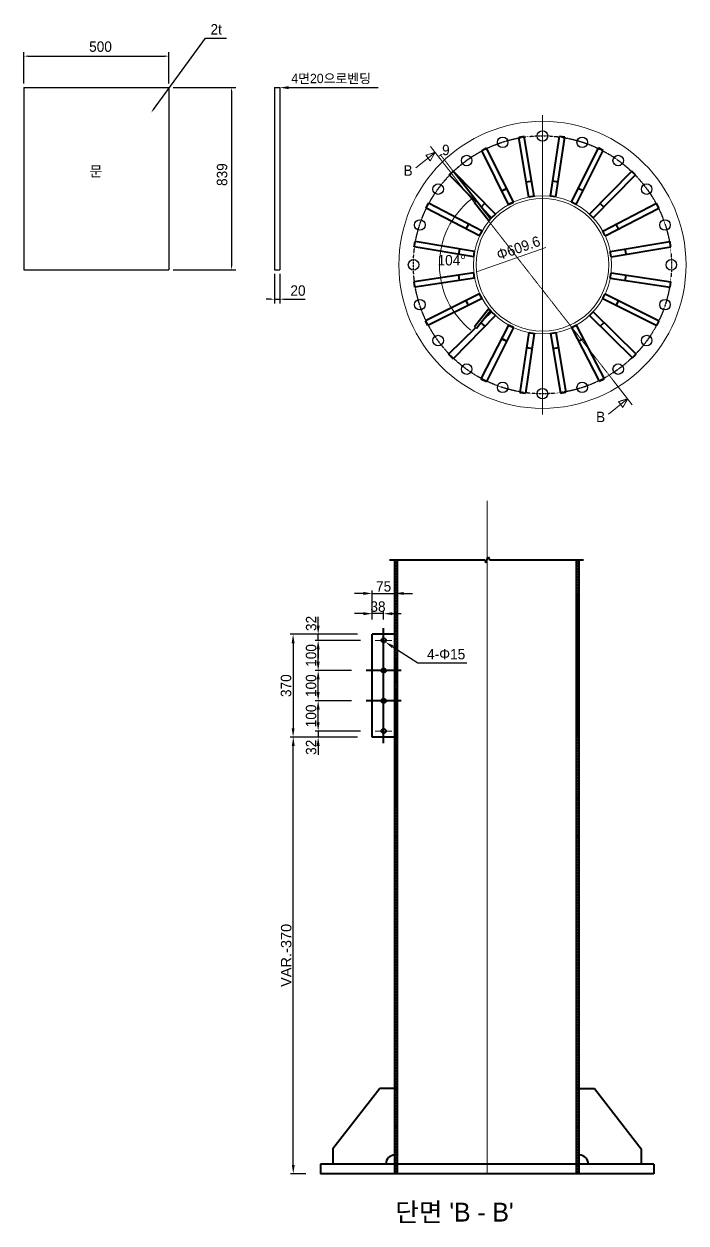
# Model space of a CAD drawing. Header units: millimetres. Extents: x 3937 to 42315, y 4481 to 32107.
# Drawn here: x 28255 to 42315, y 6635 to 32107 of the extents above; entities that cross this region are included whole.
import ezdxf

# ---------------------------------------------------------------- set-up
doc = ezdxf.new("R2010")
doc.units = ezdxf.units.MM
for name, pattern in [('CENTER', [65, 60, -2, 1, -2]), ('DASHED2', [0.375, 0.25, -0.125]), ('HIDDEN', [0.375, 0.25, -0.125]), ('PHANTOM', [2.5, 1.25, -0.25, 0.25, -0.25, 0.25, -0.25])]:
    doc.linetypes.add(name, pattern=pattern)
for name, color, linetype in [('01_cen', 1, 'CENTER'), ('mark', 7, 'Continuous'), ('ZM_3', 7, 'Continuous'), ('루프검지기', 250, 'DASHED2')]:
    doc.layers.add(name, color=color, linetype=linetype)
doc.layers.add('01_dim', color=1, linetype='Continuous', lineweight=15)
doc.styles.add('HY헤드라인M', font='H2GTRE.TTF')
doc.styles.add('굴림', font='H2GTRE.TTF')

msp = doc.modelspace()

# ---------------------------------------------------------------- linework, layer by layer
at = {"color": 7}
for p, q in [((31006, 30294), (32108, 31804)), ((32108, 31804), (32556, 31804)), ((28255, 30843), (28255, 31512)), ((28343, 31424), (31245, 31424)), ((31333, 30843), (31333, 31512)), ((28255, 30755), (31333, 30755)), ((28255, 30755), (28255, 26887)), ((31333, 30755), (31333, 26887)), ((31421, 30755), (32752, 30755)), ((32664, 30667), (32664, 26975)), ((33575, 30755), (33688, 30755)), ((33575, 30755), (33575, 26887)), ((33688, 30755), (33688, 26887)), ((28255, 26887), (31333, 26887)), ((31421, 26887), (32752, 26887)), ((33575, 26887), (33688, 26887)), ((33575, 26799), (33575, 26172)), ((33688, 26799), (33688, 26172)), ((33487, 26260), (33399, 26260)), ((33575, 26260), (33688, 26260)), ((33776, 26260), (34225, 26260)), ((36191, 7887), (39989, 7887))]:
    msp.add_line(p, q, dxfattribs=at)
at = {"color": 7, "linetype": 'Continuous', "lineweight": 40}
for p, q in [((38881, 29716), (38767, 29697)), ((38979, 28431), (38767, 29697)), ((39093, 28450), (38881, 29716)), ((39438, 28449), (39628, 29718)), ((39552, 28432), (39742, 29701)), ((39742, 29701), (39628, 29718)), ((37975, 29421), (38078, 29473)), ((38548, 28272), (37975, 29421)), ((38651, 28324), (38078, 29473)), ((39880, 28324), (40453, 29473)), ((39983, 28272), (40556, 29421)), ((40556, 29421), (40453, 29473)), ((37287, 28904), (37369, 28984)), ((37848, 28332), (37287, 28904)), ((38269, 28069), (37369, 28984)), ((38162, 27967), (37372, 28978)), ((40262, 28069), (41162, 28984)), ((40344, 27988), (41244, 28904)), ((41244, 28904), (41162, 28984)), ((38502, 28610), (38400, 28556)), ((38404, 28560), (38508, 28611)), ((39040, 28766), (38926, 28747)), ((39600, 28749), (39485, 28766)), ((40127, 28560), (40023, 28611)), ((36793, 28198), (36846, 28301)), ((37985, 27708), (36846, 28301)), ((38117, 27931), (37820, 28310)), ((37962, 28217), (38044, 28298)), ((38651, 28325), (38548, 28272)), ((38548, 28272), (38651, 28324)), ((39093, 28450), (38979, 28431)), ((39552, 28432), (39438, 28449)), ((39983, 28272), (39880, 28324)), ((40569, 28217), (40487, 28298)), ((40546, 27708), (41685, 28301)), ((41738, 28198), (41685, 28301)), ((37931, 27606), (36793, 28198)), ((38187, 27988), (37986, 28192)), ((38268, 28070), (38187, 27987)), ((38187, 27988), (38269, 28069)), ((40344, 27988), (40262, 28069)), ((40600, 27606), (41738, 28198)), ((37647, 27754), (37700, 27856)), ((38187, 27987), (38185, 27990)), ((40884, 27754), (40831, 27856)), ((37931, 27606), (37985, 27708)), ((40600, 27606), (40546, 27708)), ((36541, 27375), (36560, 27489)), ((37807, 27163), (36541, 27375)), ((37826, 27277), (36560, 27489)), ((37490, 27216), (37509, 27330)), ((37807, 27163), (37826, 27277)), ((40705, 27277), (41972, 27489)), ((40724, 27163), (40705, 27277)), ((40724, 27163), (41991, 27375)), ((41041, 27216), (41022, 27330)), ((41991, 27375), (41972, 27489)), ((37808, 26818), (36538, 26629)), ((37507, 26657), (37490, 26771)), ((37825, 26704), (37808, 26818)), ((40706, 26704), (40723, 26818)), ((40723, 26818), (41993, 26629)), ((41024, 26657), (41041, 26771)), ((36555, 26514), (36538, 26629)), ((37825, 26704), (36555, 26514)), ((40706, 26704), (41976, 26514)), ((41976, 26514), (41993, 26629)), ((37932, 26376), (36783, 25803)), ((37984, 26273), (36835, 25700)), ((37984, 26273), (37932, 26376)), ((40547, 26273), (40599, 26376)), ((40547, 26273), (41696, 25700)), ((40599, 26376), (41748, 25803)), ((37697, 26130), (37645, 26233)), ((38117, 26051), (37820, 25671)), ((38162, 26015), (37866, 25636)), ((38187, 25994), (38010, 25820)), ((38187, 25994), (38185, 25992)), ((38268, 25912), (38187, 25994)), ((38187, 25994), (38269, 25913)), ((40263, 25912), (40344, 25994)), ((40344, 25994), (41259, 25095)), ((40834, 26130), (40886, 26233)), ((36835, 25700), (36783, 25803)), ((38269, 25913), (37369, 24997)), ((38040, 25687), (37959, 25769)), ((37988, 25739), (38044, 25684)), ((40263, 25912), (41178, 25012)), ((40492, 25687), (40573, 25769)), ((41696, 25700), (41748, 25803)), ((37842, 25654), (37272, 25095)), ((38548, 25710), (37955, 24571)), ((38651, 25658), (38078, 24509)), ((38651, 25657), (38548, 25710)), ((38548, 25709), (38651, 25658)), ((38979, 25550), (38789, 24280)), ((39093, 25533), (38903, 24263)), ((38979, 25550), (39093, 25533)), ((39438, 25532), (39552, 25551)), ((39438, 25532), (39650, 24266)), ((39552, 25551), (39764, 24285)), ((39880, 25657), (39983, 25710)), ((39880, 25657), (40473, 24518)), ((39983, 25710), (40576, 24571)), ((38502, 25372), (38400, 25425)), ((38404, 25422), (38508, 25370)), ((38931, 25233), (39046, 25215)), ((39491, 25215), (39605, 25234)), ((40029, 25372), (40131, 25425)), ((37353, 25012), (37272, 25095)), ((37300, 25065), (37369, 24997)), ((41178, 25012), (41259, 25095)), ((37955, 24570), (38078, 24509)), ((40473, 24518), (40576, 24571)), ((38789, 24280), (38903, 24263)), ((39650, 24266), (39764, 24285)), ((36134, 7682), (36134, 20520))]:
    msp.add_line(p, q, dxfattribs=at)
at = {"color": 7, "lineweight": 0}
for p, q in [((36986, 29379), (36580, 29050)), ((37326, 28943), (37372, 28978)), ((37820, 28310), (37866, 28346)), ((37962, 28217), (37965, 28219)), ((38117, 27931), (38162, 27967)), ((38117, 26051), (38162, 26015)), ((37820, 25671), (37866, 25636)), ((37326, 25039), (37372, 25003)), ((41075, 24144), (40670, 23816))]:
    msp.add_line(p, q, dxfattribs=at)
at = {"color": 7, "linetype": 'PHANTOM', "lineweight": 0}
for p, q in [((36788, 29318), (36986, 29379)), ((36986, 29379), (36883, 29197)), ((37072, 29300), (37088, 29313)), ((37102, 29323), (37116, 29334)), ((37371, 28980), (37102, 29324)), ((37116, 29334), (37134, 29334)), ((37327, 28945), (37058, 29289)), ((37062, 29280), (40954, 24299)), ((40878, 24084), (41075, 24144)), ((41075, 24144), (40973, 23962))]:
    msp.add_line(p, q, dxfattribs=at)
at = {"color": 7, "linetype": 'Continuous', "lineweight": 0}
for p, q in [((36883, 29197), (36788, 29318)), ((37085, 29252), (36886, 29506)), ((40976, 24271), (40778, 24524)), ((41174, 24017), (40976, 24271)), ((40973, 23962), (40878, 24084))]:
    msp.add_line(p, q, dxfattribs=at)
at = {"color": 7, "lineweight": 40}
for p, q in [((36015, 20723), (38042, 20723)), ((36134, 7682), (36134, 20723)), ((36134, 15046), (36134, 20723)), ((36191, 20621), (36134, 20679)), ((36191, 20679), (36148, 20723)), ((36191, 7682), (36191, 20723)), ((36191, 15046), (36191, 20723)), ((38042, 20723), (38066, 20657)), ((38066, 20657), (38114, 20789)), ((38114, 20789), (38138, 20723)), ((38138, 20723), (40139, 20723)), ((39989, 7682), (39989, 20723)), ((39989, 20679), (40033, 20723)), ((39989, 20621), (40047, 20679)), ((40047, 7702), (40047, 20723)), ((36191, 20564), (36134, 20621)), ((36191, 20506), (36134, 20564)), ((36191, 20448), (36134, 20506)), ((36191, 20391), (36134, 20448)), ((36191, 20333), (36134, 20391)), ((39989, 20564), (40047, 20621)), ((39989, 20506), (40047, 20564)), ((39989, 20448), (40047, 20506)), ((39989, 20391), (40047, 20448)), ((39989, 20333), (40047, 20391)), ((36191, 20275), (36134, 20333)), ((36191, 20218), (36134, 20275)), ((36191, 20160), (36134, 20218)), ((36191, 20102), (36134, 20160)), ((39989, 20275), (40047, 20333)), ((39989, 20218), (40047, 20275)), ((39989, 20160), (40047, 20218)), ((39989, 20102), (40047, 20160)), ((36191, 20045), (36134, 20103)), ((36191, 19987), (36134, 20045)), ((36191, 19929), (36134, 19987)), ((36191, 19872), (36134, 19930)), ((36191, 19814), (36134, 19872)), ((39989, 20045), (40047, 20103)), ((39989, 19987), (40047, 20045)), ((39989, 19980), (40047, 20038)), ((39989, 19929), (40047, 19987)), ((39989, 19922), (40047, 19980)), ((39989, 19872), (40047, 19930)), ((39989, 19864), (40047, 19922)), ((39989, 19814), (40047, 19872)), ((36191, 19757), (36134, 19814)), ((36191, 19699), (36134, 19757)), ((36191, 19641), (36134, 19699)), ((36191, 19584), (36134, 19641)), ((39989, 19807), (40047, 19865)), ((39989, 19757), (40047, 19814)), ((39989, 19749), (40047, 19807)), ((39989, 19699), (40047, 19757)), ((39989, 19692), (40047, 19749)), ((39989, 19641), (40047, 19699)), ((39989, 19634), (40047, 19692)), ((39989, 19584), (40047, 19641)), ((39989, 19576), (40047, 19634)), ((36191, 19526), (36134, 19584)), ((36191, 19468), (36134, 19526)), ((36191, 19411), (36134, 19468)), ((36191, 19353), (36134, 19411)), ((39989, 19526), (40047, 19584)), ((39989, 19519), (40047, 19576)), ((39989, 19468), (40047, 19526)), ((39989, 19461), (40047, 19519)), ((39989, 19411), (40047, 19468)), ((39989, 19403), (40047, 19461)), ((39989, 19353), (40047, 19411)), ((39989, 19346), (40047, 19403)), ((35652, 16958), (35652, 19141)), ((36134, 19141), (35652, 19141)), ((36191, 19295), (36134, 19353)), ((36191, 19238), (36134, 19296)), ((36191, 19180), (36134, 19238)), ((36191, 19122), (36134, 19180)), ((36191, 19065), (36134, 19123)), ((39989, 19295), (40047, 19353)), ((39989, 19288), (40047, 19346)), ((39989, 19238), (40047, 19296)), ((39989, 19230), (40047, 19288)), ((39989, 19180), (40047, 19238)), ((39989, 19173), (40047, 19230)), ((39989, 19122), (40047, 19180)), ((39989, 19115), (40047, 19173)), ((39989, 19065), (40047, 19123)), ((39989, 19057), (40047, 19115)), ((36191, 19007), (36134, 19065)), ((36191, 18950), (36134, 19007)), ((36191, 18892), (36134, 18950)), ((36191, 18834), (36134, 18892)), ((39989, 19007), (40047, 19065)), ((39989, 19000), (40047, 19058)), ((39989, 18950), (40047, 19007)), ((39989, 18942), (40047, 19000)), ((39989, 18892), (40047, 18950)), ((39989, 18884), (40047, 18942)), ((39989, 18834), (40047, 18892)), ((39989, 18827), (40047, 18885)), ((36191, 18777), (36134, 18834)), ((36191, 18719), (36134, 18777)), ((36191, 18661), (36134, 18719)), ((36191, 18604), (36134, 18661)), ((36191, 18579), (36134, 18637)), ((36191, 18546), (36134, 18604)), ((39989, 18777), (40047, 18834)), ((39989, 18769), (40047, 18827)), ((39989, 18719), (40047, 18777)), ((39989, 18712), (40047, 18769)), ((39989, 18661), (40047, 18719)), ((39989, 18654), (40047, 18712)), ((39989, 18604), (40047, 18661)), ((39989, 18596), (40047, 18654)), ((39989, 18546), (40047, 18604)), ((39989, 18539), (40047, 18596)), ((36191, 18521), (36134, 18579)), ((36191, 18488), (36134, 18546)), ((36191, 18481), (36134, 18539)), ((36191, 18463), (36134, 18521)), ((36191, 18431), (36134, 18489)), ((36191, 18423), (36134, 18481)), ((36191, 18406), (36134, 18464)), ((36191, 18373), (36134, 18431)), ((36191, 18366), (36134, 18423)), ((36191, 18348), (36134, 18406)), ((36191, 18315), (36134, 18373)), ((36191, 18308), (36134, 18366)), ((36191, 18291), (36134, 18348)), ((39989, 18488), (40047, 18546)), ((39989, 18481), (40047, 18539)), ((39989, 18431), (40047, 18489)), ((39989, 18423), (40047, 18481)), ((39989, 18373), (40047, 18431)), ((39989, 18366), (40047, 18423)), ((39989, 18315), (40047, 18373)), ((39989, 18308), (40047, 18366)), ((36191, 18258), (36134, 18316)), ((36191, 18250), (36134, 18308)), ((36191, 18233), (36134, 18291)), ((36191, 18200), (36134, 18258)), ((36191, 18193), (36134, 18251)), ((36191, 18175), (36134, 18233)), ((36191, 18143), (36134, 18200)), ((36191, 18135), (36134, 18193)), ((36191, 18118), (36134, 18175)), ((36191, 18077), (36134, 18135)), ((39989, 18258), (40047, 18316)), ((39989, 18250), (40047, 18308)), ((39989, 18200), (40047, 18258)), ((39989, 18193), (40047, 18251)), ((39989, 18193), (40047, 18251)), ((39989, 18143), (40047, 18200)), ((39989, 18135), (40047, 18193)), ((39989, 18085), (40047, 18143)), ((39989, 18077), (40047, 18135)), ((36191, 18020), (36134, 18078)), ((36191, 17962), (36134, 18020)), ((36191, 17912), (36134, 17970)), ((36191, 17905), (36134, 17962)), ((36191, 17879), (36134, 17937)), ((36191, 17854), (36134, 17912)), ((36191, 17847), (36134, 17905)), ((36191, 17822), (36134, 17879)), ((36191, 17797), (36134, 17854)), ((36191, 17789), (36134, 17847)), ((39989, 18027), (40047, 18085)), ((39989, 18020), (40047, 18078)), ((39989, 17970), (40047, 18027)), ((39989, 17962), (40047, 18020)), ((39989, 17912), (40047, 17970)), ((39989, 17905), (40047, 17962)), ((39989, 17854), (40047, 17912)), ((39989, 17847), (40047, 17905)), ((39989, 17797), (40047, 17854)), ((39989, 17789), (40047, 17847)), ((36191, 17764), (36134, 17822)), ((36191, 17739), (36134, 17797)), ((36191, 17732), (36134, 17789)), ((36191, 17706), (36134, 17764)), ((36191, 17681), (36134, 17739)), ((36191, 17674), (36134, 17732)), ((36191, 17649), (36134, 17706)), ((36191, 17624), (36134, 17681)), ((36191, 17616), (36134, 17674)), ((36191, 17591), (36134, 17649)), ((36191, 17566), (36134, 17624)), ((36191, 17559), (36134, 17616)), ((36191, 17533), (36134, 17591)), ((39989, 17739), (40047, 17797)), ((39989, 17732), (40047, 17789)), ((39989, 17681), (40047, 17739)), ((39989, 17674), (40047, 17732)), ((39989, 17624), (40047, 17681)), ((39989, 17616), (40047, 17674)), ((39989, 17566), (40047, 17624)), ((39989, 17559), (40047, 17616)), ((36191, 17508), (36134, 17566)), ((36191, 17501), (36134, 17559)), ((36191, 17476), (36134, 17533)), ((36191, 17451), (36134, 17509)), ((36191, 17443), (36134, 17501)), ((36191, 17418), (36134, 17476)), ((36191, 17393), (36134, 17451)), ((36191, 17386), (36134, 17444)), ((36191, 17335), (36134, 17393)), ((36191, 17328), (36134, 17386)), ((36191, 17278), (36134, 17336)), ((36191, 17270), (36134, 17328)), ((39989, 17508), (40047, 17566)), ((39989, 17501), (40047, 17559)), ((39989, 17451), (40047, 17509)), ((39989, 17443), (40047, 17501)), ((39989, 17393), (40047, 17451)), ((39989, 17386), (40047, 17444)), ((39989, 17335), (40047, 17393)), ((39989, 17328), (40047, 17386)), ((39989, 17278), (40047, 17336)), ((39989, 17270), (40047, 17328)), ((36191, 17220), (36134, 17278)), ((36191, 17213), (36134, 17271)), ((36191, 17163), (36134, 17220)), ((36191, 17155), (36134, 17213)), ((36191, 17105), (36134, 17163)), ((36191, 17098), (36134, 17155)), ((36191, 17047), (36134, 17105)), ((36191, 17040), (36134, 17098)), ((39989, 17220), (40047, 17278)), ((39989, 17213), (40047, 17271)), ((39989, 17163), (40047, 17220)), ((39989, 17155), (40047, 17213)), ((39989, 17105), (40047, 17163)), ((39989, 17098), (40047, 17155)), ((39989, 17047), (40047, 17105)), ((39989, 17040), (40047, 17098)), ((36134, 16958), (35652, 16958)), ((36191, 16990), (36134, 17047)), ((36191, 16982), (36134, 17040)), ((36191, 16932), (36134, 16990)), ((36191, 16925), (36134, 16982)), ((36191, 16874), (36134, 16932)), ((36191, 16867), (36134, 16925)), ((36191, 16817), (36134, 16874)), ((36191, 16809), (36134, 16867)), ((36191, 16759), (36134, 16817)), ((39989, 16990), (40047, 17047)), ((39989, 16982), (40047, 17040)), ((39989, 16932), (40047, 16990)), ((39989, 16925), (40047, 16982)), ((39989, 16925), (40047, 16982)), ((39989, 16867), (40047, 16925)), ((39989, 16809), (40047, 16867)), ((36191, 16752), (36134, 16809)), ((36191, 16701), (36134, 16759)), ((36191, 16694), (36134, 16752)), ((36191, 16644), (36134, 16702)), ((36191, 16636), (36134, 16694)), ((36191, 16586), (36134, 16644)), ((36191, 16579), (36134, 16636)), ((36191, 16528), (36134, 16586)), ((36191, 16521), (36134, 16579)), ((39989, 16752), (40047, 16809)), ((39989, 16694), (40047, 16752)), ((39989, 16636), (40047, 16694)), ((39989, 16579), (40047, 16636)), ((39989, 16521), (40047, 16579)), ((36191, 16471), (36134, 16529)), ((36191, 16463), (36134, 16521)), ((36191, 16413), (36134, 16471)), ((36191, 16406), (36134, 16464)), ((36191, 16356), (36134, 16413)), ((36191, 16348), (36134, 16406)), ((36191, 16298), (36134, 16356)), ((36191, 16290), (36134, 16348)), ((39989, 16463), (40047, 16521)), ((39989, 16406), (40047, 16464)), ((39989, 16348), (40047, 16406)), ((39989, 16290), (40047, 16348)), ((36191, 16240), (36134, 16298)), ((36191, 16233), (36134, 16291)), ((36191, 16183), (36134, 16240)), ((36191, 16175), (36134, 16233)), ((36191, 16125), (36134, 16183)), ((36191, 16118), (36134, 16175)), ((36191, 16067), (36134, 16125)), ((36191, 16060), (36134, 16118)), ((36191, 16010), (36134, 16067)), ((36191, 16002), (36134, 16060)), ((39989, 16233), (40047, 16291)), ((39989, 16175), (40047, 16233)), ((39989, 16118), (40047, 16175)), ((39989, 16060), (40047, 16118)), ((39989, 16002), (40047, 16060)), ((36191, 15952), (36134, 16010)), ((36191, 15945), (36134, 16002)), ((36191, 15894), (36134, 15952)), ((36191, 15887), (36134, 15945)), ((36191, 15837), (36134, 15895)), ((36191, 15829), (36134, 15887)), ((36191, 15779), (36134, 15837)), ((36191, 15772), (36134, 15829)), ((39989, 15945), (40047, 16002)), ((39989, 15887), (40047, 15945)), ((39989, 15829), (40047, 15887)), ((39989, 15772), (40047, 15829)), ((36191, 15721), (36134, 15779)), ((36191, 15714), (36134, 15772)), ((36191, 15664), (36134, 15722)), ((36191, 15656), (36134, 15714)), ((36191, 15606), (36134, 15664)), ((36191, 15599), (36134, 15657)), ((36191, 15549), (36134, 15606)), ((36191, 15541), (36134, 15599)), ((36191, 15491), (36134, 15549)), ((36191, 15483), (36134, 15541)), ((39989, 15714), (40047, 15772)), ((39989, 15656), (40047, 15714)), ((39989, 15656), (40047, 15714)), ((39989, 15599), (40047, 15657)), ((39989, 15541), (40047, 15599)), ((39989, 15483), (40047, 15541)), ((36191, 15433), (36134, 15491)), ((36191, 15426), (36134, 15484)), ((36191, 15368), (36134, 15426)), ((36191, 15311), (36134, 15368)), ((36191, 15253), (36134, 15311)), ((39989, 15426), (40047, 15484)), ((39989, 15368), (40047, 15426)), ((39989, 15311), (40047, 15368)), ((39989, 15253), (40047, 15311)), ((36191, 15195), (36134, 15253)), ((36191, 15138), (36134, 15195)), ((36191, 15080), (36134, 15138)), ((36191, 15022), (36134, 15080)), ((39989, 15195), (40047, 15253)), ((39989, 15138), (40047, 15195)), ((39989, 15080), (40047, 15138)), ((39989, 15022), (40047, 15080)), ((36191, 14965), (36134, 15022)), ((36191, 14907), (36134, 14965)), ((36191, 14849), (36134, 14907)), ((36191, 14792), (36134, 14850)), ((36191, 14734), (36134, 14792)), ((39989, 14965), (40047, 15022)), ((39989, 14907), (40047, 14965)), ((39989, 14849), (40047, 14907)), ((39989, 14792), (40047, 14850)), ((39989, 14734), (40047, 14792)), ((36191, 14676), (36134, 14734)), ((36191, 14619), (36134, 14677)), ((36191, 14561), (36134, 14619)), ((36191, 14504), (36134, 14561)), ((39989, 14676), (40047, 14734)), ((39989, 14619), (40047, 14677)), ((39989, 14561), (40047, 14619)), ((39989, 14504), (40047, 14561)), ((36191, 14446), (36134, 14504)), ((36191, 14388), (36134, 14446)), ((36191, 14331), (36134, 14388)), ((36191, 14273), (36134, 14331)), ((36191, 14215), (36134, 14273)), ((39989, 14446), (40047, 14504)), ((39989, 14388), (40047, 14446)), ((39989, 14388), (40047, 14446)), ((39989, 14331), (40047, 14388)), ((39989, 14273), (40047, 14331)), ((39989, 14215), (40047, 14273)), ((36191, 14158), (36134, 14215)), ((36191, 14100), (36134, 14158)), ((36191, 14042), (36134, 14100)), ((36191, 13985), (36134, 14042)), ((39989, 14158), (40047, 14215)), ((39989, 14100), (40047, 14158)), ((39989, 14042), (40047, 14100)), ((39989, 13985), (40047, 14042)), ((36191, 13927), (36134, 13985)), ((36191, 13869), (36134, 13927)), ((36191, 13812), (36134, 13870)), ((36191, 13754), (36134, 13812)), ((39989, 13927), (40047, 13985)), ((39989, 13869), (40047, 13927)), ((39989, 13812), (40047, 13870)), ((39989, 13754), (40047, 13812)), ((36191, 13697), (36134, 13754)), ((36191, 13639), (36134, 13697)), ((36191, 13581), (36134, 13639)), ((36191, 13524), (36134, 13581)), ((36191, 13466), (36134, 13524)), ((39989, 13697), (40047, 13754)), ((39989, 13639), (40047, 13697)), ((39989, 13581), (40047, 13639)), ((39989, 13524), (40047, 13581)), ((39989, 13466), (40047, 13524)), ((36191, 13408), (36134, 13466)), ((36191, 13351), (36134, 13408)), ((36191, 13293), (36134, 13351)), ((36191, 13235), (36134, 13293)), ((39989, 13408), (40047, 13466)), ((39989, 13351), (40047, 13408)), ((39989, 13293), (40047, 13351)), ((39989, 13235), (40047, 13293)), ((36191, 13178), (36134, 13235)), ((36191, 13120), (36134, 13178)), ((36191, 13062), (36134, 13120)), ((36191, 13005), (36134, 13063)), ((36191, 12947), (36134, 13005)), ((39989, 13178), (40047, 13235)), ((39989, 13120), (40047, 13178)), ((39989, 13120), (40047, 13178)), ((39989, 13062), (40047, 13120)), ((39989, 13005), (40047, 13063)), ((39989, 12947), (40047, 13005)), ((36191, 12889), (36134, 12947)), ((36191, 12832), (36134, 12890)), ((36191, 12774), (36134, 12832)), ((36191, 12717), (36134, 12774)), ((39989, 12889), (40047, 12947)), ((39989, 12832), (40047, 12890)), ((39989, 12774), (40047, 12832)), ((39989, 12717), (40047, 12774)), ((36191, 12659), (36134, 12717)), ((36191, 12601), (36134, 12659)), ((36191, 12544), (36134, 12601)), ((36191, 12486), (36134, 12544)), ((36191, 12428), (36134, 12486)), ((39989, 12659), (40047, 12717)), ((39989, 12601), (40047, 12659)), ((39989, 12544), (40047, 12601)), ((39989, 12486), (40047, 12544)), ((39989, 12428), (40047, 12486)), ((36191, 12371), (36134, 12428)), ((36191, 12313), (36134, 12371)), ((36191, 12255), (36134, 12313)), ((36191, 12198), (36134, 12256)), ((39989, 12371), (40047, 12428)), ((39989, 12313), (40047, 12371)), ((39989, 12255), (40047, 12313)), ((39989, 12198), (40047, 12256)), ((36191, 12140), (36134, 12198)), ((36191, 12082), (36134, 12140)), ((36191, 12025), (36134, 12083)), ((36191, 11967), (36134, 12025)), ((39989, 12140), (40047, 12198)), ((39989, 12082), (40047, 12140)), ((39989, 12025), (40047, 12083)), ((39989, 11967), (40047, 12025)), ((36191, 11910), (36134, 11967)), ((36191, 11852), (36134, 11910)), ((36191, 11794), (36134, 11852)), ((36191, 11737), (36134, 11794)), ((36191, 11679), (36134, 11737)), ((39989, 11910), (40047, 11967)), ((39989, 11852), (40047, 11910)), ((39989, 11852), (40047, 11910)), ((39989, 11794), (40047, 11852)), ((39989, 11737), (40047, 11794)), ((39989, 11679), (40047, 11737)), ((36191, 11621), (36134, 11679)), ((36191, 11564), (36134, 11621)), ((36191, 11506), (36134, 11564)), ((36191, 11448), (36134, 11506)), ((39989, 11621), (40047, 11679)), ((39989, 11564), (40047, 11621)), ((39989, 11506), (40047, 11564)), ((39989, 11448), (40047, 11506)), ((36191, 11391), (36134, 11448)), ((36191, 11333), (36134, 11391)), ((36191, 11275), (36134, 11333)), ((36191, 11218), (36134, 11276)), ((36191, 11160), (36134, 11218)), ((39989, 11391), (40047, 11448)), ((39989, 11333), (40047, 11391)), ((39989, 11275), (40047, 11333)), ((39989, 11218), (40047, 11276)), ((39989, 11160), (40047, 11218)), ((36191, 11103), (36134, 11160)), ((36191, 11045), (36134, 11103)), ((36191, 10987), (36134, 11045)), ((36191, 10930), (36134, 10987)), ((39989, 11103), (40047, 11160)), ((39989, 11045), (40047, 11103)), ((39989, 10987), (40047, 11045)), ((39989, 10930), (40047, 10987)), ((36191, 10872), (36134, 10930)), ((36191, 10814), (36134, 10872)), ((36191, 10757), (36134, 10814)), ((36191, 10699), (36134, 10757)), ((36191, 10641), (36134, 10699)), ((39989, 10872), (40047, 10930)), ((39989, 10814), (40047, 10872)), ((39989, 10757), (40047, 10814)), ((39989, 10699), (40047, 10757)), ((39989, 10641), (40047, 10699)), ((36191, 10584), (36134, 10641)), ((36191, 10526), (36134, 10584)), ((36191, 10468), (36134, 10526)), ((36191, 10411), (36134, 10469)), ((39989, 10584), (40047, 10641)), ((39989, 10584), (40047, 10641)), ((39989, 10526), (40047, 10584)), ((39989, 10468), (40047, 10526)), ((39989, 10411), (40047, 10469)), ((36191, 10353), (36134, 10411)), ((36191, 10295), (36134, 10353)), ((36191, 10238), (36134, 10296)), ((36191, 10180), (36134, 10238)), ((39989, 10353), (40047, 10411)), ((39989, 10295), (40047, 10353)), ((39989, 10238), (40047, 10296)), ((39989, 10180), (40047, 10238)), ((36191, 10123), (36134, 10180)), ((36191, 10065), (36134, 10123)), ((36191, 10007), (36134, 10065)), ((36191, 9950), (36134, 10007)), ((36191, 9892), (36134, 9950)), ((39989, 10123), (40047, 10180)), ((39989, 10065), (40047, 10123)), ((39989, 10007), (40047, 10065)), ((39989, 9950), (40047, 10007)), ((39989, 9892), (40047, 9950)), ((36191, 9834), (36134, 9892)), ((36191, 9777), (36134, 9834)), ((36191, 9719), (36134, 9777)), ((36191, 9661), (36134, 9719)), ((39989, 9834), (40047, 9892)), ((39989, 9777), (40047, 9834)), ((39989, 9719), (40047, 9777)), ((39989, 9661), (40047, 9719)), ((35813, 9492), (34817, 8208)), ((36134, 9492), (35813, 9492)), ((36191, 9604), (36134, 9662)), ((36191, 9546), (36134, 9604)), ((36191, 9488), (36134, 9546)), ((36191, 9431), (36134, 9489)), ((36191, 9373), (36134, 9431)), ((39989, 9604), (40047, 9662)), ((39989, 9546), (40047, 9604)), ((39989, 9488), (40047, 9546)), ((39989, 9431), (40047, 9489)), ((39989, 9373), (40047, 9431)), ((40047, 9492), (40368, 9492)), ((40368, 9492), (41363, 8208)), ((36191, 9316), (36134, 9373)), ((36191, 9258), (36134, 9316)), ((36191, 9200), (36134, 9258)), ((36191, 9143), (36134, 9200)), ((39989, 9316), (40047, 9373)), ((39989, 9316), (40047, 9373)), ((39989, 9258), (40047, 9316)), ((39989, 9200), (40047, 9258)), ((39989, 9143), (40047, 9200)), ((36191, 9085), (36134, 9143)), ((36191, 9027), (36134, 9085)), ((36191, 8970), (36134, 9027)), ((36191, 8912), (36134, 8970)), ((39989, 9085), (40047, 9143)), ((39989, 9027), (40047, 9085)), ((39989, 8970), (40047, 9027)), ((39989, 8912), (40047, 8970)), ((36191, 8854), (36134, 8912)), ((36191, 8797), (36134, 8855)), ((36191, 8739), (36134, 8797)), ((36191, 8681), (36134, 8739)), ((36191, 8624), (36134, 8682)), ((39989, 8854), (40047, 8912)), ((39989, 8797), (40047, 8855)), ((39989, 8739), (40047, 8797)), ((39989, 8681), (40047, 8739)), ((39989, 8624), (40047, 8682)), ((36191, 8566), (36134, 8624)), ((36191, 8509), (36134, 8566)), ((36191, 8451), (36134, 8509)), ((36191, 8393), (36134, 8451)), ((39989, 8566), (40047, 8624)), ((39989, 8509), (40047, 8566)), ((39989, 8451), (40047, 8509)), ((39989, 8393), (40047, 8451)), ((34817, 8208), (34817, 7887)), ((36191, 8336), (36134, 8393)), ((36191, 8278), (36134, 8336)), ((36191, 8220), (36134, 8278)), ((36191, 8163), (36134, 8220)), ((36191, 8105), (36134, 8163)), ((39989, 8336), (40047, 8393)), ((39989, 8278), (40047, 8336)), ((39989, 8220), (40047, 8278)), ((39989, 8163), (40047, 8220)), ((39989, 8105), (40047, 8163)), ((41363, 8208), (41363, 7887)), ((36191, 8047), (36134, 8105)), ((36191, 7990), (36134, 8047)), ((36191, 7932), (36134, 7990)), ((36191, 7874), (36134, 7932)), ((39989, 8047), (40047, 8105)), ((39989, 7990), (40047, 8047)), ((39989, 7932), (40047, 7990)), ((39989, 7874), (40047, 7932)), ((34552, 7887), (34552, 7682)), ((41628, 7887), (34552, 7887)), ((41628, 7682), (34552, 7682)), ((36191, 7817), (36134, 7875)), ((36191, 7759), (36134, 7817)), ((36191, 7701), (36134, 7759)), ((36153, 7682), (36134, 7702)), ((39989, 7817), (40047, 7875)), ((39989, 7759), (40047, 7817)), ((39989, 7701), (40047, 7759)), ((40027, 7682), (40047, 7702)), ((41628, 7887), (41628, 7682))]:
    msp.add_line(p, q, dxfattribs=at)
at = {"color": 7, "lineweight": 0}
for radius in [3049, 1467, 1410]:
    msp.add_circle((39266, 26991), radius, dxfattribs=at)
at = {"color": 7}
for centre in [(39266, 29728), (38420, 29594), (40111, 29594), (37657, 29205), (40875, 29205), (37051, 28600), (41480, 28600), (36662, 27837), (41869, 27837), (36528, 26991), (42003, 26991), (36662, 26145), (41869, 26145), (37051, 25382), (41480, 25382), (37657, 24776), (40875, 24776), (38420, 24387), (40111, 24387), (39266, 24253)]:
    msp.add_circle(centre, 112, dxfattribs=at)
at = {"color": 7, "linetype": 'HIDDEN'}
msp.add_circle((39266, 26991), 2741, dxfattribs=at)
at = {"color": 7, "lineweight": 40}
for centre in [(35893, 19013), (35893, 18371), (35893, 17729), (35893, 17087)]:
    msp.add_circle(centre, 48.1, dxfattribs=at)
at = {"color": 7, "lineweight": 0}
for start, end in [(128.569, 179.476), (180.524, 231.431)]:
    msp.add_arc((38851, 26991), 1773, start, end, dxfattribs=at)
at = {"color": 7, "lineweight": 40}
for centre, start, end in [((36134, 7887), 90, 180), ((40047, 7887), 0, 90)]:
    msp.add_arc(centre, 193, start, end, dxfattribs=at)
at = {"color": 7}
for points in [[(28343, 31439), (28343, 31410), (28255, 31424)], [(31245, 31439), (31245, 31410), (31333, 31424)], [(32649, 30667), (32679, 30667), (32664, 30755)], [(31018, 30285), (30954, 30222), (30994, 30302)], [(37744, 28379), (37748, 28375), (37760, 28388)], [(32649, 26975), (32679, 26975), (32664, 26887)], [(33487, 26275), (33487, 26246), (33575, 26260)], [(33776, 26275), (33776, 26246), (33688, 26260)], [(37748, 25607), (37744, 25602), (37760, 25593)]]:
    msp.add_solid(points, dxfattribs=at)
at = {"color": 7, "linetype": 'PHANTOM'}
for points in [[(37071, 29302), (37074, 29298), (37058, 29289)], [(37086, 29315), (37090, 29310), (37102, 29323)]]:
    msp.add_solid(points, dxfattribs=at)
at = {"layer": '01_cen', "color": 7, "lineweight": 0}
for p, q in [((39266, 30168), (39266, 23813)), ((38090, 7682), (38090, 21981)), ((35716, 19013), (36070, 19013)), ((35716, 17087), (36070, 17087))]:
    msp.add_line(p, q, dxfattribs=at)
at = {"layer": '01_cen', "color": 7, "lineweight": 40}
for p, q in [((35893, 16830), (35893, 19269)), ((36262, 18371), (35524, 18371)), ((36262, 17729), (35524, 17729))]:
    msp.add_line(p, q, dxfattribs=at)
at = {"layer": '01_dim', "color": 7, "lineweight": 0}
msp.add_line((39337, 27359), (37889, 26851), dxfattribs=at)
at = {"layer": '01_dim', "color": 7}
for points in [[(37887, 26855), (37890, 26847), (37864, 26842)], [(33948, 16932), (33957, 16932), (33953, 16958)], [(33971, 16976), (33977, 16976), (33974, 16958)]]:
    msp.add_solid(points, dxfattribs=at)
at = {"layer": 'mark', "color": 7, "lineweight": -3}
msp.add_line((40047, 20723), (40047, 7682), dxfattribs=at)
at = {"layer": '루프검지기', "color": 7, "linetype": 'ByBlock'}
for p, q in [((35465, 20009), (35277, 20009)), ((35652, 19453), (35652, 20072)), ((35652, 20009), (36134, 20009)), ((36134, 19453), (36134, 20072)), ((36321, 20009), (36509, 20009)), ((35652, 19453), (35652, 19642)), ((35893, 19453), (35893, 19642)), ((34503, 19328), (34503, 19516)), ((35465, 19580), (35277, 19580)), ((35893, 19580), (35652, 19580)), ((36080, 19580), (36268, 19580)), ((35340, 19141), (33908, 19141)), ((35340, 19141), (34440, 19141)), ((34503, 19013), (34503, 19141)), ((33971, 18953), (33971, 17146)), ((35404, 19013), (34440, 19013)), ((35404, 19013), (34440, 19013)), ((34503, 18825), (34503, 18638)), ((34503, 18558), (34503, 18825)), ((35212, 18371), (34440, 18371)), ((35212, 18371), (34440, 18371)), ((34503, 17916), (34503, 18183)), ((35212, 17729), (34440, 17729)), ((35212, 17729), (34440, 17729)), ((34503, 17274), (34503, 17541)), ((34503, 17274), (34503, 17462)), ((35404, 17087), (34440, 17087)), ((35404, 17087), (34440, 17087)), ((34503, 17087), (34503, 16958)), ((35327, 16958), (33908, 16958)), ((35327, 16958), (33912, 16958)), ((35340, 16958), (34440, 16958)), ((33974, 7869), (33974, 16771)), ((34503, 16771), (34503, 16584)), ((34240, 7682), (33912, 7682))]:
    msp.add_line(p, q, dxfattribs=at)
for points in [[(33875, 30755), (35775, 30755)], [(36085, 18878), (36617, 18539), (37663, 18539)]]:
    msp.add_lwpolyline(points, dxfattribs=at)
for points in [[(33875, 30724), (33688, 30755), (33875, 30786)], [(35465, 20041), (35465, 19978), (35652, 20009)], [(36321, 20041), (36321, 19978), (36134, 20009)], [(35465, 19611), (35465, 19549), (35652, 19580)], [(36080, 19611), (36080, 19549), (35893, 19580)], [(33939, 18953), (34002, 18953), (33971, 19141)], [(34471, 19328), (34534, 19328), (34503, 19141)], [(34471, 18825), (34534, 18825), (34503, 19013)], [(34471, 18825), (34534, 18825), (34503, 19013)], [(36068, 18851), (35927, 18978), (36102, 18904)], [(34471, 18558), (34534, 18558), (34503, 18371)], [(34471, 18183), (34534, 18183), (34503, 18371)], [(34471, 17916), (34534, 17916), (34503, 17729)], [(34471, 17541), (34534, 17541), (34503, 17729)], [(33939, 17146), (34002, 17146), (33971, 16958)], [(34471, 17274), (34534, 17274), (34503, 17087)], [(34471, 17274), (34534, 17274), (34503, 17087)], [(33943, 16771), (34005, 16771), (33974, 16958)], [(34471, 16771), (34534, 16771), (34503, 16958)], [(33943, 7869), (34005, 7869), (33974, 7682)]]:
    msp.add_solid(points, dxfattribs=at)

# ---------------------------------------------------------------- texts
at = {"color": 7, "style": '굴림'}
for s, height, p in [('2t', 221.3, (32216, 31883)), ('문', 221, (29644, 28870))]:
    msp.add_text(s, height=height, dxfattribs=at).set_placement(p)
at = {"color": 7, "linetype": 'ByBlock', "style": '굴림'}
for s, height, p in [('500', 221.3, (29639, 31516)), ('9', 221, (37134, 29321)), ('104°', 221.3, (37038, 26978)), ('20', 221.3, (33913, 26334))]:
    msp.add_text(s, height=height, dxfattribs=at).set_placement(p)
msp.add_text('839', height=221.3, rotation=90, dxfattribs=at).set_placement((32572, 28666))
at = {"color": 7, "lineweight": 0, "style": '굴림'}
for p in [(36315, 28884), (40405, 23649)]:
    msp.add_text('B', height=221, dxfattribs=at).set_placement(p)
at = {"layer": '01_dim', "color": 7, "linetype": 'ByBlock', "style": '굴림'}
msp.add_text('Φ609.6', height=221.3, rotation=19.3363, dxfattribs=at).set_placement((38340, 27087))
at = {"layer": '01_dim', "color": 7, "style": '굴림'}
msp.add_text('4-Φ15', height=221.3, dxfattribs=at).set_placement((36816, 18609))
at = {"layer": 'ZM_3', "style": 'HY헤드라인M'}
for s, height, p in [('4면20으로벤딩', 200.2, (33931, 30850)), ("단면 'B - B'", 400.4, (36139, 6666))]:
    msp.add_text(s, height=height, dxfattribs=at).set_placement(p)
at = {"layer": '루프검지기', "color": 7, "linetype": 'ByBlock', "char_height": 221.3, "attachment_point": 5, "style": '굴림'}
for s, insert in [('\\A1;75', (35893, 20158)), ('\\A1;38', (35773, 19729))]:
    msp.add_mtext(s, dxfattribs=dict(at, insert=insert))
at = {"layer": '루프검지기', "color": 7, "linetype": 'ByBlock', "attachment_point": 5, "rotation": 90}
for s, insert, char_height, style in [('\\A1;32', (34354, 19372), 221.3, '굴림'), ('\\A1;100', (34353, 18692), 221.3, '굴림'), ('\\A1;370', (33821, 18050), 221.3, '굴림'), ('\\A1;100', (34353, 18050), 221.3, '굴림'), ('\\A1;100', (34353, 17408), 221.3, '굴림'), ('\\A1;32', (34354, 16741), 221.3, '굴림'), ('\\A1;{\\fArial|b0|i0|c0|p32;VAR.-370}', (33825, 12320), 221.31, 'HY헤드라인M')]:
    msp.add_mtext(s, dxfattribs=dict(at, insert=insert, char_height=char_height, style=style))

doc.saveas('drawing.dxf')
